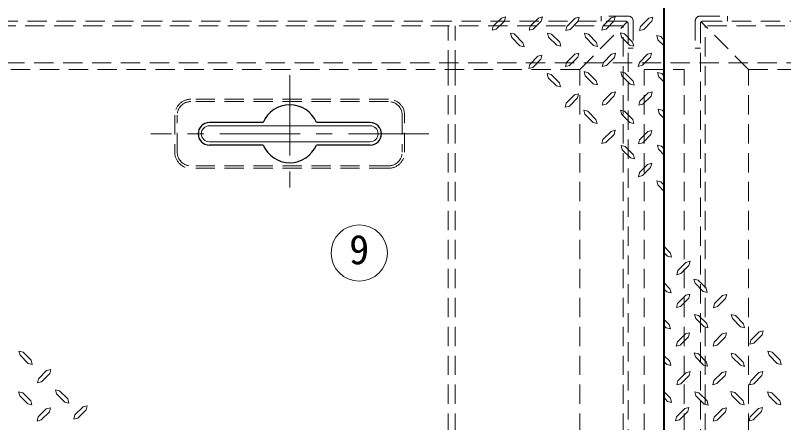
# Model space of a CAD drawing. Units: millimetres at full size, sheet at 1:10; details may follow other scales. Extents: x -2096 to 1954, y -1296 to 1514.
# Drawn here: x -1639.9 to -1161.9, y 959.4 to 1212.7 of the extents above; entities that cross this region are included whole.
import ezdxf
from ezdxf.enums import TextEntityAlignment as Align

# ---------------------------------------------------------------- set-up
doc = ezdxf.new("R2010")
doc.units = ezdxf.units.MM
doc.header["$LTSCALE"] = 10
doc.linetypes.add('CHAIN1', pattern=[8, 5, -1, 1, -1])
doc.linetypes.add('DASHED1', pattern=[1.8, 1.2, -0.6])
doc.layers.add('0-0_ﾚｲﾔ1', color=4, linetype='Continuous', lineweight=9)
doc.styles.add('ＭＳ ゴシック', font='')
doc.styles.get('ＭＳ ゴシック').set_extended_font_data('MS Gothic')

msp = doc.modelspace()

# ---------------------------------------------------------------- linework, layer by layer
at = {"layer": '0-0_ﾚｲﾔ1', "color": 1, "lineweight": 40}
msp.add_line((-1236.22, 953.05), (-1236.22, 1219.05), dxfattribs=at)
at = {"layer": '0-0_ﾚｲﾔ1', "linetype": 'DASHED1'}
for p, q in [((-1275.52, 1212.25), (-1275.52, 1209.05)), ((-1258.72, 1212.25), (-1275.52, 1212.25)), ((-1213.72, 1212.25), (-1196.92, 1212.25)), ((-1196.92, 1212.25), (-1196.92, 1209.05)), ((-1261.72, 1206.05), (-1689.22, 1206.05)), ((-1370.72, 1179.05), (-1370.72, 1206.05)), ((-1366.22, 1179.05), (-1366.22, 1206.05)), ((-1261.72, 953.05), (-1261.72, 1206.05)), ((-1255.52, 1209.05), (-1255.52, 1192.25)), ((-1216.92, 1209.05), (-1216.92, 1192.25)), ((-783.22, 1206.05), (-1210.72, 1206.05)), ((-1210.72, 953.05), (-1210.72, 1206.05)), ((-1258.72, 1192.25), (-1255.52, 1192.25)), ((-1213.72, 1192.25), (-1216.92, 1192.25)), ((-806.22, 1183.05), (-1666.22, 1183.05))]:
    msp.add_line(p, q, dxfattribs=at)
at = {"layer": '0-0_ﾚｲﾔ1', "color": 7, "linetype": 'DASHED1', "lineweight": 18}
for p, q in [((-1260.32, 1209.05), (-1690.62, 1209.05)), ((-1288.72, 1179.05), (-1259.18, 1208.58)), ((-1258.72, 1207.45), (-1258.72, 953.05)), ((-1213.72, 1207.45), (-1213.72, 953.05)), ((-1183.72, 1179.05), (-1213.25, 1208.58)), ((-1212.12, 1209.05), (-781.82, 1209.05)), ((-1288.72, 1179.05), (-1662.22, 1179.05)), ((-1370.72, 953.05), (-1370.72, 1179.05)), ((-1366.22, 953.05), (-1366.22, 1179.05)), ((-1288.72, 953.05), (-1288.72, 1179.05)), ((-1248.72, 1179.05), (-1223.72, 1179.05)), ((-1248.72, 953.05), (-1248.72, 1179.05)), ((-1223.72, 953.05), (-1223.72, 1179.05)), ((-1183.72, 1179.05), (-810.22, 1179.05)), ((-1183.72, 953.05), (-1183.72, 1179.05)), ((-1407.72, 1160.55), (-1530.72, 1160.55)), ((-1407.72, 1159.05), (-1530.72, 1159.05)), ((-1540.72, 1150.55), (-1540.72, 1127.55)), ((-1539.22, 1127.55), (-1539.22, 1150.55)), ((-1399.22, 1150.55), (-1399.22, 1127.55)), ((-1397.72, 1127.55), (-1397.72, 1150.55)), ((-1407.72, 1119.05), (-1530.72, 1119.05)), ((-1407.72, 1117.55), (-1530.72, 1117.55))]:
    msp.add_line(p, q, dxfattribs=at)
at = {"layer": '0-0_ﾚｲﾔ1'}
for p, q in [((-1342.65, 1205.87), (-1343.29, 1203.38)), ((-1340.72, 1204.02), (-1335.66, 1209.08)), ((-1319.67, 1205.87), (-1320.31, 1203.38)), ((-1317.74, 1204.02), (-1312.68, 1209.08)), ((-1296.76, 1205.79), (-1297.41, 1203.3)), ((-1294.84, 1203.94), (-1289.77, 1209)), ((-1274.35, 1205.95), (-1274.99, 1203.46)), ((-1272.42, 1204.1), (-1267.35, 1209.16)), ((-1250.88, 1205.79), (-1251.52, 1203.3)), ((-1248.95, 1203.94), (-1243.89, 1209)), ((-1340.72, 1204.02), (-1343.29, 1203.38)), ((-1329.59, 1201.12), (-1331.8, 1201.69)), ((-1331.09, 1198.83), (-1331.8, 1201.69)), ((-1329.59, 1201.12), (-1324.17, 1195.61)), ((-1329.23, 1200.75), (-1329.47, 1200.81)), ((-1317.74, 1204.02), (-1320.31, 1203.38)), ((-1308.18, 1199.12), (-1308.82, 1201.69)), ((-1306.33, 1201.05), (-1308.82, 1201.69)), ((-1306.33, 1201.05), (-1301.26, 1195.9)), ((-1294.84, 1203.94), (-1297.41, 1203.3)), ((-1285.27, 1199.04), (-1285.92, 1201.61)), ((-1283.43, 1200.97), (-1285.92, 1201.61)), ((-1283.43, 1200.97), (-1278.36, 1195.82)), ((-1272.42, 1204.1), (-1274.99, 1203.46)), ((-1262.85, 1199.2), (-1263.5, 1201.77)), ((-1261.01, 1201.13), (-1263.5, 1201.77)), ((-1261.01, 1201.13), (-1255.94, 1195.98)), ((-1248.95, 1203.94), (-1251.52, 1203.3)), ((-1238.26, 1199.44), (-1240.84, 1200.08)), ((-1240.11, 1197.51), (-1240.84, 1200.08)), ((-1331.09, 1198.83), (-1326.01, 1193.76)), ((-1324.17, 1195.61), (-1323.44, 1193.12)), ((-1308.18, 1199.12), (-1303.11, 1194.05)), ((-1301.26, 1195.9), (-1300.54, 1193.41)), ((-1285.27, 1199.04), (-1280.21, 1193.97)), ((-1278.36, 1195.82), (-1277.64, 1193.33)), ((-1262.85, 1199.2), (-1257.79, 1194.14)), ((-1255.94, 1195.98), (-1255.22, 1193.49)), ((-1240.11, 1197.51), (-1236.22, 1193.61)), ((-1238.26, 1199.44), (-1236.22, 1197.1)), ((-1323.44, 1193.12), (-1326.01, 1193.76)), ((-1300.54, 1193.41), (-1303.11, 1194.05)), ((-1277.64, 1193.33), (-1280.21, 1193.97)), ((-1255.22, 1193.49), (-1257.79, 1194.14)), ((-1295.08, 1181.52), (-1290.01, 1186.58)), ((-1272.18, 1181.44), (-1267.11, 1186.5)), ((-1249.76, 1181.6), (-1244.69, 1186.66)), ((-1319.91, 1182.16), (-1320.55, 1179.67)), ((-1317.98, 1180.31), (-1312.92, 1185.38)), ((-1297.01, 1183.37), (-1297.65, 1180.88)), ((-1295.08, 1181.52), (-1297.65, 1180.88)), ((-1274.1, 1183.29), (-1274.75, 1180.8)), ((-1272.18, 1181.44), (-1274.75, 1180.8)), ((-1251.68, 1183.45), (-1252.33, 1180.96)), ((-1249.76, 1181.6), (-1252.33, 1180.96)), ((-1317.98, 1180.31), (-1320.55, 1179.67)), ((-1308.34, 1173.89), (-1308.98, 1176.46)), ((-1306.49, 1175.81), (-1308.98, 1176.46)), ((-1285.43, 1175.09), (-1286.08, 1177.66)), ((-1283.59, 1177.02), (-1286.08, 1177.66)), ((-1283.59, 1177.02), (-1278.52, 1171.88)), ((-1262.53, 1175.01), (-1263.18, 1177.58)), ((-1260.68, 1176.94), (-1263.18, 1177.58)), ((-1260.68, 1176.94), (-1255.62, 1171.8)), ((-1237.78, 1176.46), (-1240.35, 1177.1)), ((-1239.63, 1174.53), (-1240.35, 1177.1)), ((-1237.78, 1176.46), (-1236.22, 1174.89)), ((-1308.34, 1173.89), (-1303.27, 1168.82)), ((-1306.49, 1175.81), (-1301.43, 1170.67)), ((-1285.43, 1175.09), (-1280.37, 1170.03)), ((-1278.52, 1171.88), (-1277.8, 1169.39)), ((-1262.53, 1175.01), (-1257.47, 1169.95)), ((-1255.62, 1171.8), (-1254.9, 1169.3)), ((-1239.63, 1174.53), (-1236.22, 1171.11)), ((-1300.7, 1168.18), (-1303.27, 1168.82)), ((-1301.43, 1170.67), (-1300.7, 1168.18)), ((-1277.8, 1169.39), (-1280.37, 1170.03)), ((-1254.9, 1169.3), (-1257.47, 1169.95)), ((-1272.34, 1157.49), (-1267.27, 1162.55)), ((-1249.43, 1157.41), (-1244.37, 1162.47)), ((-1297.17, 1158.14), (-1297.81, 1155.64)), ((-1295.24, 1156.29), (-1290.18, 1161.35)), ((-1274.26, 1159.34), (-1274.91, 1156.85)), ((-1272.34, 1157.49), (-1274.91, 1156.85)), ((-1251.36, 1159.26), (-1252.01, 1156.77)), ((-1249.43, 1157.41), (-1252.01, 1156.77)), ((-1295.24, 1156.29), (-1297.81, 1155.64)), ((-1285.6, 1151.14), (-1286.24, 1153.72)), ((-1283.75, 1153.07), (-1286.24, 1153.72)), ((-1283.75, 1153.07), (-1278.68, 1147.93)), ((-1262.69, 1151.06), (-1263.34, 1153.64)), ((-1260.85, 1152.99), (-1263.34, 1153.64)), ((-1260.85, 1152.99), (-1255.78, 1147.85)), ((-1237.46, 1153.64), (-1240.03, 1154.28)), ((-1239.39, 1151.71), (-1240.03, 1154.28)), ((-1237.46, 1153.64), (-1236.22, 1152.39)), ((-1285.6, 1151.14), (-1280.53, 1146.08)), ((-1278.68, 1147.93), (-1277.96, 1145.44)), ((-1262.69, 1151.06), (-1257.63, 1146)), ((-1255.78, 1147.85), (-1255.06, 1145.36)), ((-1239.39, 1151.71), (-1236.22, 1148.53)), ((-1277.96, 1145.44), (-1280.53, 1146.08)), ((-1255.06, 1145.36), (-1257.63, 1146)), ((-1272.5, 1133.55), (-1267.43, 1138.61)), ((-1249.6, 1133.47), (-1244.53, 1138.53)), ((-1274.43, 1135.39), (-1275.07, 1132.9)), ((-1272.5, 1133.55), (-1275.07, 1132.9)), ((-1251.52, 1135.31), (-1252.17, 1132.82)), ((-1249.6, 1133.47), (-1252.17, 1132.82)), ((-1260.44, 1131.05), (-1263.01, 1131.7)), ((-1262.29, 1129.13), (-1263.01, 1131.7)), ((-1262.29, 1129.13), (-1257.23, 1124.14)), ((-1260.44, 1131.05), (-1255.38, 1125.99)), ((-1237.86, 1131.38), (-1240.43, 1132.02)), ((-1239.71, 1129.45), (-1240.43, 1132.02)), ((-1239.71, 1129.45), (-1236.22, 1125.81)), ((-1237.86, 1131.38), (-1236.22, 1129.73)), ((-1254.66, 1123.42), (-1257.23, 1124.14)), ((-1255.38, 1125.99), (-1254.66, 1123.42)), ((-1251.6, 1114.9), (-1246.54, 1119.97)), ((-1251.6, 1114.9), (-1252.25, 1112.33)), ((-1249.68, 1113.05), (-1244.69, 1118.12)), ((-1249.68, 1113.05), (-1252.25, 1112.33)), ((-1238.26, 1109.12), (-1240.84, 1109.76)), ((-1240.11, 1107.19), (-1240.84, 1109.76)), ((-1238.26, 1109.12), (-1236.22, 1107.07)), ((-1240.11, 1107.19), (-1236.22, 1103.14)), ((-1232.32, 1064.9), (-1236.22, 1068.96)), ((-1234.17, 1062.97), (-1236.22, 1065.02)), ((-1234.17, 1062.97), (-1231.6, 1062.33)), ((-1232.32, 1064.9), (-1231.6, 1062.33)), ((-1222.76, 1059.04), (-1227.74, 1053.97)), ((-1220.83, 1057.19), (-1225.89, 1052.13)), ((-1222.76, 1059.04), (-1220.18, 1059.76)), ((-1220.83, 1057.19), (-1220.18, 1059.76)), ((-1217.77, 1048.67), (-1215.2, 1047.95)), ((-1217.05, 1046.1), (-1217.77, 1048.67)), ((-1210.14, 1042.97), (-1215.2, 1047.95)), ((-1232.72, 1042.64), (-1236.22, 1046.28)), ((-1234.57, 1040.72), (-1236.22, 1042.36)), ((-1232.72, 1042.64), (-1232, 1040.07)), ((-1211.99, 1041.04), (-1217.05, 1046.1)), ((-1210.14, 1042.97), (-1209.42, 1040.39)), ((-1234.57, 1040.72), (-1232, 1040.07)), ((-1222.84, 1038.63), (-1227.9, 1033.56)), ((-1222.84, 1038.63), (-1220.26, 1039.27)), ((-1220.91, 1036.78), (-1220.26, 1039.27)), ((-1211.99, 1041.04), (-1209.42, 1040.39)), ((-1199.93, 1038.55), (-1205, 1033.48)), ((-1199.93, 1038.55), (-1197.36, 1039.19)), ((-1198.01, 1036.7), (-1197.36, 1039.19)), ((-1233.04, 1020.39), (-1236.22, 1023.56)), ((-1217.37, 1026.73), (-1214.8, 1026.09)), ((-1216.65, 1024.24), (-1217.37, 1026.73)), ((-1211.59, 1019.1), (-1216.65, 1024.24)), ((-1209.74, 1021.03), (-1214.8, 1026.09)), ((-1194.47, 1026.65), (-1191.9, 1026.01)), ((-1193.75, 1024.16), (-1194.47, 1026.65)), ((-1188.68, 1019.02), (-1193.75, 1024.16)), ((-1186.84, 1020.95), (-1191.9, 1026.01)), ((-1234.97, 1018.46), (-1236.22, 1019.7)), ((-1234.97, 1018.46), (-1232.4, 1017.81)), ((-1233.04, 1020.39), (-1232.4, 1017.81)), ((-1211.59, 1019.1), (-1209.1, 1018.46)), ((-1209.74, 1021.03), (-1209.1, 1018.46)), ((-1188.68, 1019.02), (-1186.19, 1018.38)), ((-1186.84, 1020.95), (-1186.19, 1018.38)), ((-1223, 1014.68), (-1228.06, 1009.62)), ((-1223, 1014.68), (-1220.43, 1015.32)), ((-1221.07, 1012.83), (-1220.43, 1015.32)), ((-1200.1, 1014.6), (-1205.16, 1009.54)), ((-1200.1, 1014.6), (-1197.52, 1015.24)), ((-1198.17, 1012.75), (-1197.52, 1015.24)), ((-1177.19, 1015.8), (-1182.26, 1010.74)), ((-1177.19, 1015.8), (-1174.62, 1016.45)), ((-1175.26, 1013.96), (-1174.62, 1016.45)), ((-1637.73, 1003.91), (-1635.16, 1003.27)), ((-1637.01, 1001.42), (-1637.73, 1003.91)), ((-1171.73, 1003.91), (-1169.16, 1003.27)), ((-1171.01, 1001.42), (-1171.73, 1003.91)), ((-1631.94, 996.28), (-1637.01, 1001.42)), ((-1630.1, 998.21), (-1635.16, 1003.27)), ((-1232.8, 997.56), (-1236.22, 1000.98)), ((-1217.53, 1002.79), (-1214.96, 1002.14)), ((-1216.81, 1000.3), (-1217.53, 1002.79)), ((-1211.75, 995.15), (-1216.81, 1000.3)), ((-1209.9, 997.08), (-1214.96, 1002.14)), ((-1194.63, 1002.71), (-1192.06, 1002.06)), ((-1193.91, 1000.22), (-1194.63, 1002.71)), ((-1188.85, 995.07), (-1193.91, 1000.22)), ((-1187, 997), (-1192.06, 1002.06)), ((-1165.94, 996.28), (-1171.01, 1001.42)), ((-1164.1, 998.21), (-1169.16, 1003.27)), ((-1631.94, 996.28), (-1629.45, 995.64)), ((-1630.1, 998.21), (-1629.45, 995.64)), ((-1234.65, 995.64), (-1236.22, 997.2)), ((-1234.65, 995.64), (-1232.08, 994.99)), ((-1232.8, 997.56), (-1232.08, 994.99)), ((-1211.75, 995.15), (-1209.26, 994.51)), ((-1209.9, 997.08), (-1209.26, 994.51)), ((-1188.85, 995.07), (-1186.35, 994.43)), ((-1187, 997), (-1186.35, 994.43)), ((-1165.94, 996.28), (-1163.45, 995.64)), ((-1164.1, 998.21), (-1163.45, 995.64)), ((-1620.45, 991.78), (-1625.51, 986.72)), ((-1620.45, 991.78), (-1617.88, 992.42)), ((-1618.52, 989.93), (-1617.88, 992.42)), ((-1222.68, 990.49), (-1227.74, 985.43)), ((-1222.68, 990.49), (-1220.1, 991.14)), ((-1220.75, 988.64), (-1220.1, 991.14)), ((-1200.26, 990.65), (-1205.32, 985.59)), ((-1200.26, 990.65), (-1197.68, 991.3)), ((-1198.33, 988.8), (-1197.68, 991.3)), ((-1177.35, 990.57), (-1182.42, 985.51)), ((-1177.35, 990.57), (-1174.78, 991.22)), ((-1175.43, 988.72), (-1174.78, 991.22)), ((-1614.99, 979.89), (-1612.42, 979.24)), ((-1614.26, 977.39), (-1614.99, 979.89)), ((-1637.89, 978.68), (-1635.32, 978.04)), ((-1637.17, 976.19), (-1637.89, 978.68)), ((-1632.1, 971.05), (-1637.17, 976.19)), ((-1630.26, 972.97), (-1635.32, 978.04)), ((-1609.2, 972.25), (-1614.26, 977.39)), ((-1607.35, 974.18), (-1612.42, 979.24)), ((-1232.32, 974.58), (-1236.22, 978.48)), ((-1217.21, 978.6), (-1214.64, 977.96)), ((-1216.49, 976.11), (-1217.21, 978.6)), ((-1211.43, 970.97), (-1216.49, 976.11)), ((-1209.58, 972.89), (-1214.64, 977.96)), ((-1194.79, 978.76), (-1192.22, 978.12)), ((-1194.07, 976.27), (-1194.79, 978.76)), ((-1189.01, 971.13), (-1194.07, 976.27)), ((-1187.16, 973.05), (-1192.22, 978.12)), ((-1171.89, 978.68), (-1169.32, 978.04)), ((-1171.17, 976.19), (-1171.89, 978.68)), ((-1166.1, 971.05), (-1171.17, 976.19)), ((-1164.26, 972.97), (-1169.32, 978.04)), ((-1632.1, 971.05), (-1629.61, 970.4)), ((-1630.26, 972.97), (-1629.61, 970.4)), ((-1609.2, 972.25), (-1606.71, 971.61)), ((-1607.35, 974.18), (-1606.71, 971.61)), ((-1234.17, 972.65), (-1236.22, 974.99)), ((-1234.17, 972.65), (-1231.6, 972.01)), ((-1232.32, 974.58), (-1231.6, 972.01)), ((-1211.43, 970.97), (-1208.93, 970.32)), ((-1209.58, 972.89), (-1208.93, 970.32)), ((-1189.01, 971.13), (-1186.51, 970.48)), ((-1187.16, 973.05), (-1186.51, 970.48)), ((-1166.1, 971.05), (-1163.61, 970.4)), ((-1164.26, 972.97), (-1163.61, 970.4)), ((-1620.69, 968.07), (-1625.76, 963.01)), ((-1620.69, 968.07), (-1618.12, 968.72)), ((-1618.76, 966.22), (-1618.12, 968.72)), ((-1597.79, 969.28), (-1602.85, 964.22)), ((-1597.79, 969.28), (-1595.22, 969.92)), ((-1595.86, 967.43), (-1595.22, 969.92)), ((-1223.48, 968.15), (-1228.54, 963.09)), ((-1223.48, 968.15), (-1220.91, 968.8)), ((-1221.55, 966.3), (-1220.91, 968.8)), ((-1200.01, 967.99), (-1205.08, 962.93)), ((-1200.01, 967.99), (-1197.44, 968.64)), ((-1198.09, 966.14), (-1197.44, 968.64)), ((-1177.6, 968.15), (-1182.66, 963.09)), ((-1177.6, 968.15), (-1175.02, 968.8)), ((-1175.67, 966.3), (-1175.02, 968.8))]:
    msp.add_line(p, q, dxfattribs=at)
at = {"layer": '0-0_ﾚｲﾔ1', "linetype": 'CHAIN1'}
for p, q in [((-1469.22, 1175.55), (-1469.22, 1102.55)), ((-1382.72, 1139.05), (-1555.72, 1139.05))]:
    msp.add_line(p, q, dxfattribs=at)
at = {"layer": '0-0_ﾚｲﾔ1', "color": 5, "lineweight": 25}
for p, q in [((-1485.8, 1146.05), (-1519.22, 1146.05)), ((-1419.22, 1146.05), (-1452.63, 1146.05)), ((-1485.8, 1132.05), (-1519.22, 1132.05)), ((-1419.22, 1132.05), (-1452.63, 1132.05))]:
    msp.add_line(p, q, dxfattribs=at)
at = {"layer": '0-0_ﾚｲﾔ1', "color": 7, "lineweight": 18}
for p, q in [((-1419.22, 1144.05), (-1519.22, 1144.05)), ((-1419.22, 1134.05), (-1519.22, 1134.05))]:
    msp.add_line(p, q, dxfattribs=at)
at = {"layer": '0-0_ﾚｲﾔ1'}
for points in [[(-1342.65, 1205.87), (-1337.51, 1211.01), (-1335.01, 1211.65), (-1335.66, 1209.08)], [(-1319.67, 1205.87), (-1314.52, 1211.01), (-1312.03, 1211.65), (-1312.68, 1209.08)], [(-1296.76, 1205.79), (-1291.62, 1210.93), (-1289.13, 1211.57), (-1289.77, 1209)], [(-1274.35, 1205.95), (-1269.2, 1211.09), (-1266.71, 1211.73), (-1267.35, 1209.16)], [(-1250.88, 1205.79), (-1245.74, 1210.93), (-1243.25, 1211.57), (-1243.89, 1209)], [(-1319.91, 1182.16), (-1314.76, 1187.3), (-1312.27, 1187.95), (-1312.92, 1185.38)], [(-1297.01, 1183.37), (-1291.86, 1188.51), (-1289.37, 1189.15), (-1290.01, 1186.58)], [(-1274.1, 1183.29), (-1268.96, 1188.43), (-1266.47, 1189.07), (-1267.11, 1186.5)], [(-1251.68, 1183.45), (-1246.54, 1188.59), (-1244.05, 1189.23), (-1244.69, 1186.66)], [(-1297.17, 1158.14), (-1292.02, 1163.28), (-1289.53, 1163.92), (-1290.18, 1161.35)], [(-1274.26, 1159.34), (-1269.12, 1164.48), (-1266.63, 1165.13), (-1267.27, 1162.55)], [(-1251.36, 1159.26), (-1246.22, 1164.4), (-1243.73, 1165.05), (-1244.37, 1162.47)], [(-1274.43, 1135.39), (-1269.28, 1140.54), (-1266.79, 1141.18), (-1267.43, 1138.61)], [(-1251.52, 1135.31), (-1246.38, 1140.46), (-1243.89, 1141.1), (-1244.53, 1138.53)], [(-1246.54, 1119.97), (-1243.97, 1120.69), (-1244.69, 1118.12)], [(-1225.89, 1052.13), (-1228.46, 1051.4), (-1227.74, 1053.97)], [(-1220.91, 1036.78), (-1226.05, 1031.64), (-1228.54, 1030.99), (-1227.9, 1033.56)], [(-1198.01, 1036.7), (-1203.15, 1031.55), (-1205.64, 1030.91), (-1205, 1033.48)], [(-1175.26, 1013.96), (-1180.41, 1008.81), (-1182.9, 1008.17), (-1182.26, 1010.74)], [(-1221.07, 1012.83), (-1226.21, 1007.69), (-1228.7, 1007.05), (-1228.06, 1009.62)], [(-1198.17, 1012.75), (-1203.31, 1007.61), (-1205.8, 1006.97), (-1205.16, 1009.54)], [(-1618.52, 989.93), (-1623.67, 984.79), (-1626.16, 984.14), (-1625.51, 986.72)], [(-1220.75, 988.64), (-1225.89, 983.5), (-1228.38, 982.86), (-1227.74, 985.43)], [(-1198.33, 988.8), (-1203.47, 983.66), (-1205.96, 983.02), (-1205.32, 985.59)], [(-1175.43, 988.72), (-1180.57, 983.58), (-1183.06, 982.94), (-1182.42, 985.51)], [(-1618.76, 966.22), (-1623.91, 961.08), (-1626.4, 960.44), (-1625.76, 963.01)], [(-1595.86, 967.43), (-1601.01, 962.29), (-1603.5, 961.64), (-1602.85, 964.22)], [(-1221.55, 966.3), (-1226.69, 961.16), (-1229.18, 960.52), (-1228.54, 963.09)], [(-1198.09, 966.14), (-1203.23, 961), (-1205.72, 960.36), (-1205.08, 962.93)], [(-1175.67, 966.3), (-1180.81, 961.16), (-1183.3, 960.52), (-1182.66, 963.09)]]:
    msp.add_lwpolyline(points, dxfattribs=at)
at = {"layer": '0-0_ﾚｲﾔ1', "color": 7, "lineweight": 18}
msp.add_circle((-1425.98, 1064.9), 17.5, dxfattribs=at)
at = {"layer": '0-0_ﾚｲﾔ1', "linetype": 'DASHED1'}
for centre, start, end in [((-1258.72, 1209.05), 0, 90), ((-1213.72, 1209.05), 90, 180)]:
    msp.add_arc(centre, 3.2, start, end, dxfattribs=at)
at = {"layer": '0-0_ﾚｲﾔ1', "color": 7, "linetype": 'DASHED1', "lineweight": 18}
for centre, radius, start, end in [((-1260.32, 1207.45), 1.6, 0, 90), ((-1212.12, 1207.45), 1.6, 90, 180), ((-1530.72, 1150.55), 10, 90, 180), ((-1530.72, 1150.55), 8.5, 90, 180), ((-1407.72, 1150.55), 10, 0, 90), ((-1407.72, 1150.55), 8.5, 0, 90), ((-1530.72, 1127.55), 10, 180, 270), ((-1530.72, 1127.55), 8.5, 180, 270), ((-1407.72, 1127.55), 10, 270, 0), ((-1407.72, 1127.55), 8.5, 270, 0)]:
    msp.add_arc(centre, radius, start, end, dxfattribs=at)
at = {"layer": '0-0_ﾚｲﾔ1', "color": 5, "lineweight": 25}
for centre, radius, start, end in [((-1469.22, 1139.05), 18, 22.8854, 157.1146), ((-1519.22, 1139.05), 7, 90, 270), ((-1419.22, 1139.05), 7, 270, 90), ((-1469.22, 1139.05), 18, 202.8854, 337.1146)]:
    msp.add_arc(centre, radius, start, end, dxfattribs=at)
at = {"layer": '0-0_ﾚｲﾔ1', "color": 7, "lineweight": 18}
for centre, start, end in [((-1519.22, 1139.05), 90, 270), ((-1419.22, 1139.05), 270, 90)]:
    msp.add_arc(centre, 5, start, end, dxfattribs=at)

# ---------------------------------------------------------------- texts
at = {"layer": '0-0_ﾚｲﾔ1', "color": 7, "style": 'ＭＳ ゴシック'}
msp.add_text('9', height=18.33, dxfattribs=at).set_placement((-1432.23, 1052.4), align=Align.BOTTOM_LEFT)

doc.saveas('drawing.dxf')
